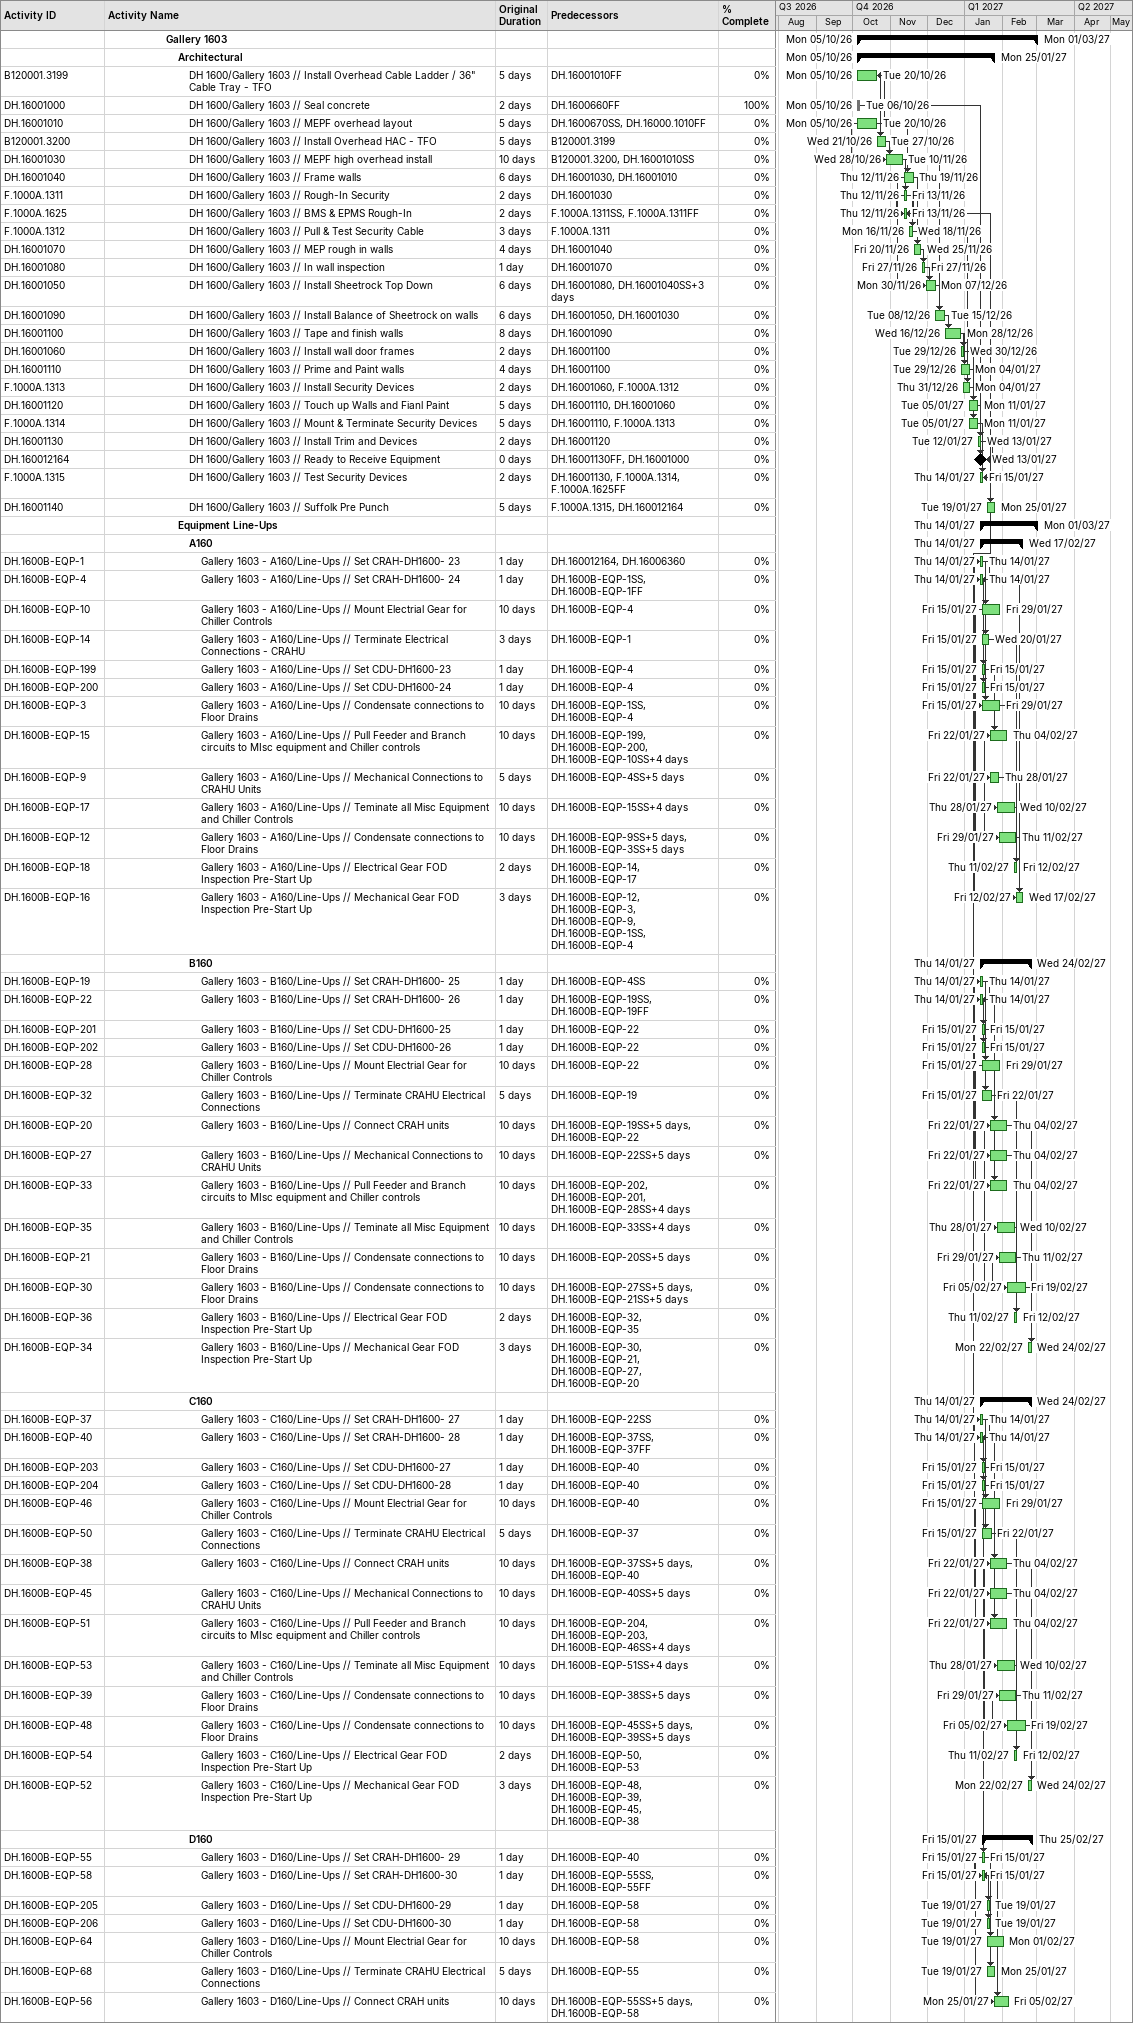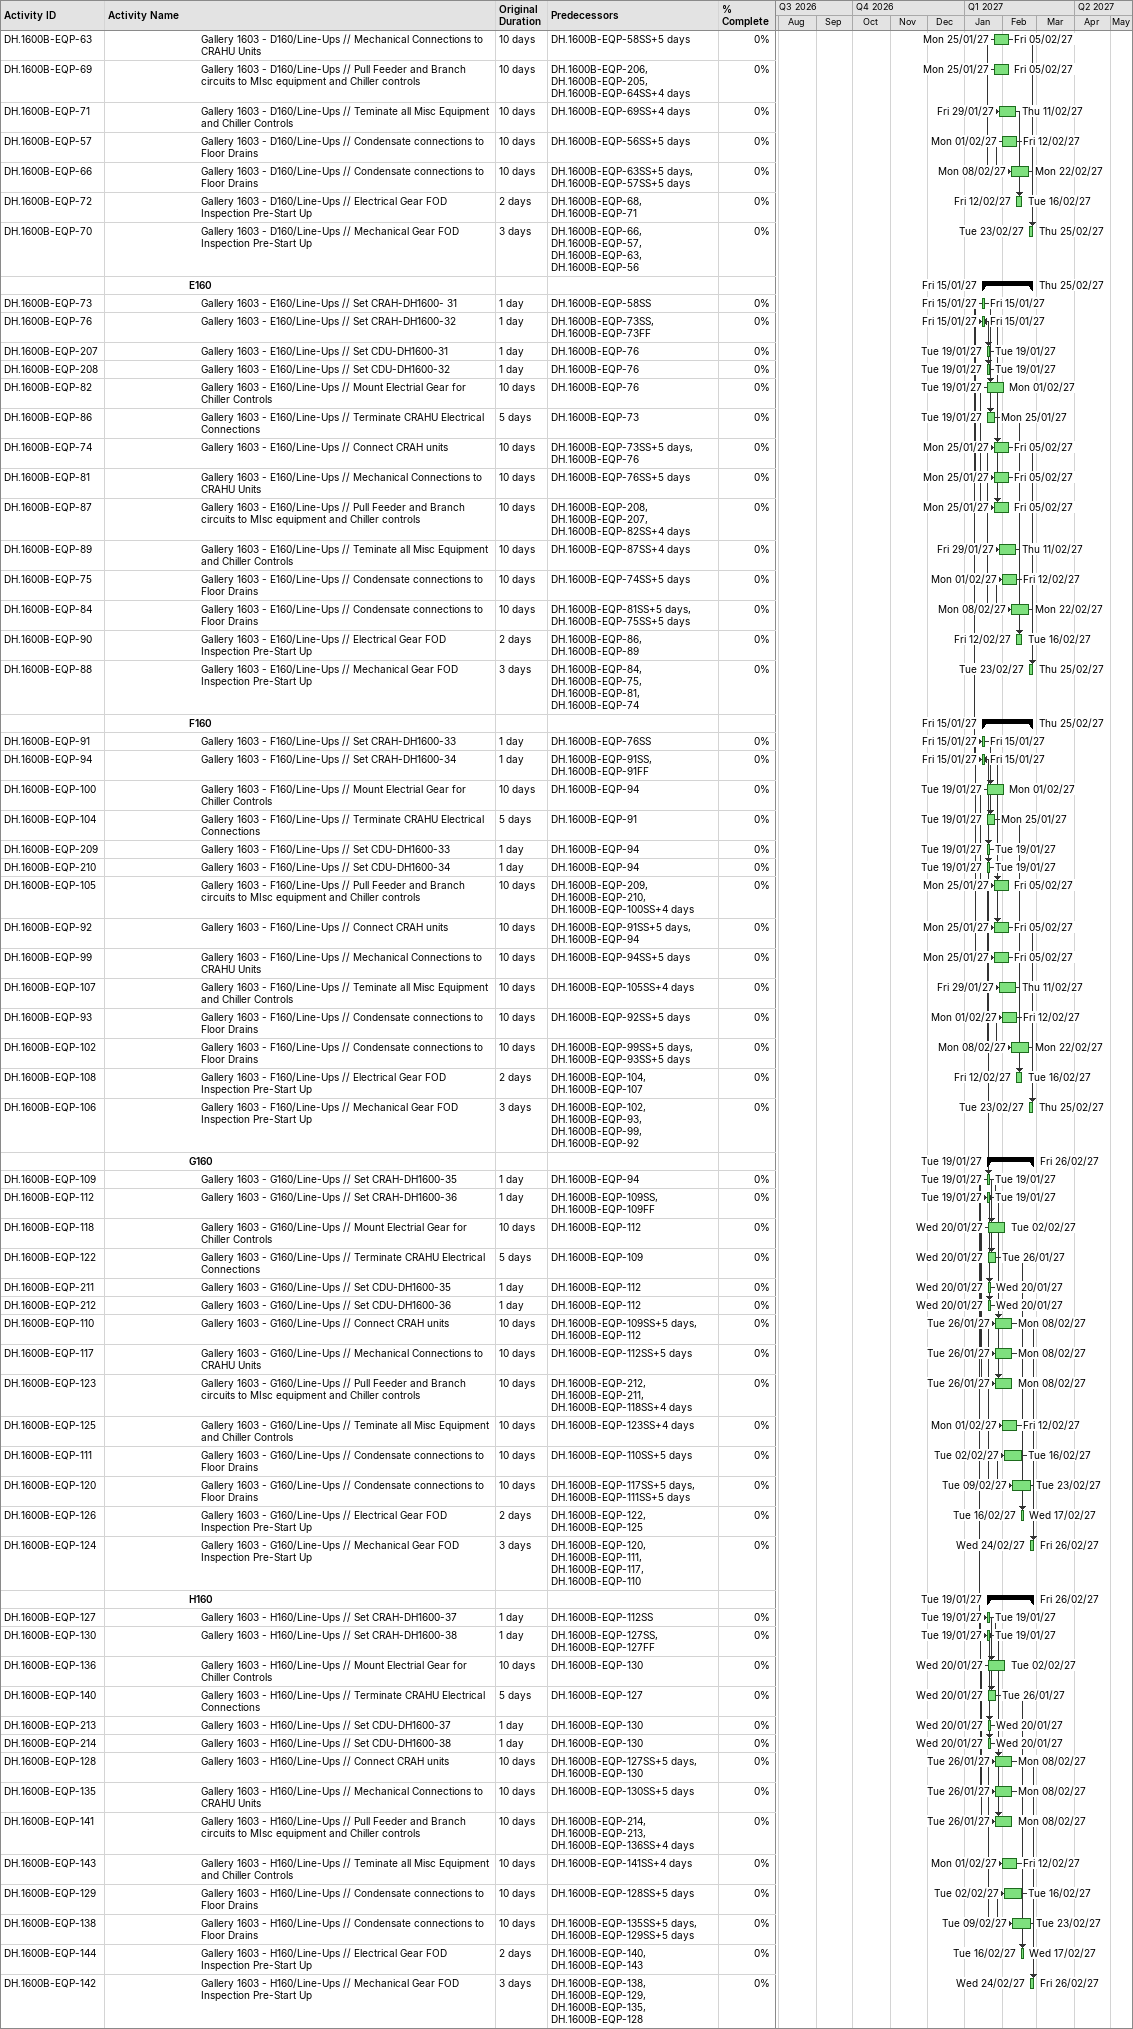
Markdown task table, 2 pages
| ID | Level | Task | Original duration | Start | Finish | Predecessors | % complete |
|---|---|---|---|---|---|---|---|
|  | 6 | **Gallery 1603** |  | 2026-10-05 | 2027-03-01 |  |  |
|  | 7 | **Architectural** |  | 2026-10-05 | 2027-01-25 |  |  |
| B120001.3199 | 8 | DH 1600/Gallery 1603 // Install Overhead Cable Ladder / 36" Cable Tray - TFO | 5d | 2026-10-05 | 2026-10-20 | DH.16001010FF | 0 |
| DH.16001000 | 8 | DH 1600/Gallery 1603 // Seal concrete | 2d | 2026-10-05 | 2026-10-06 | DH.1600660FF | 100 |
| DH.16001010 | 8 | DH 1600/Gallery 1603 // MEPF overhead layout | 5d | 2026-10-05 | 2026-10-20 | DH.1600670SS, DH.16000.1010FF | 0 |
| B120001.3200 | 8 | DH 1600/Gallery 1603 // Install Overhead HAC - TFO | 5d | 2026-10-21 | 2026-10-27 | B120001.3199 | 0 |
| DH.16001030 | 8 | DH 1600/Gallery 1603 // MEPF high overhead install | 10d | 2026-10-28 | 2026-11-10 | B120001.3200, DH.16001010SS | 0 |
| DH.16001040 | 8 | DH 1600/Gallery 1603 // Frame walls | 6d | 2026-11-12 | 2026-11-19 | DH.16001030, DH.16001010 | 0 |
| F.1000A.1311 | 8 | DH 1600/Gallery 1603 // Rough-In Security | 2d | 2026-11-12 | 2026-11-13 | DH.16001030 | 0 |
| F.1000A.1625 | 8 | DH 1600/Gallery 1603 // BMS & EPMS Rough-In | 2d | 2026-11-12 | 2026-11-13 | F.1000A.1311SS, F.1000A.1311FF | 0 |
| F.1000A.1312 | 8 | DH 1600/Gallery 1603 // Pull & Test Security Cable | 3d | 2026-11-16 | 2026-11-18 | F.1000A.1311 | 0 |
| DH.16001070 | 8 | DH 1600/Gallery 1603 // MEP rough in walls | 4d | 2026-11-20 | 2026-11-25 | DH.16001040 | 0 |
| DH.16001080 | 8 | DH 1600/Gallery 1603 // In wall inspection | 1d | 2026-11-27 | 2026-11-27 | DH.16001070 | 0 |
| DH.16001050 | 8 | DH 1600/Gallery 1603 // Install Sheetrock Top Down | 6d | 2026-11-30 | 2026-12-07 | DH.16001080, DH.16001040SS+3d | 0 |
| DH.16001090 | 8 | DH 1600/Gallery 1603 // Install Balance of Sheetrock on walls | 6d | 2026-12-08 | 2026-12-15 | DH.16001050, DH.16001030 | 0 |
| DH.16001100 | 8 | DH 1600/Gallery 1603 // Tape and finish walls | 8d | 2026-12-16 | 2026-12-28 | DH.16001090 | 0 |
| DH.16001060 | 8 | DH 1600/Gallery 1603 // Install wall door frames | 2d | 2026-12-29 | 2026-12-30 | DH.16001100 | 0 |
| DH.16001110 | 8 | DH 1600/Gallery 1603 // Prime and Paint walls | 4d | 2026-12-29 | 2027-01-04 | DH.16001100 | 0 |
| F.1000A.1313 | 8 | DH 1600/Gallery 1603 // Install Security Devices | 2d | 2026-12-31 | 2027-01-04 | DH.16001060, F.1000A.1312 | 0 |
| DH.16001120 | 8 | DH 1600/Gallery 1603 // Touch up Walls and Fianl Paint | 5d | 2027-01-05 | 2027-01-11 | DH.16001110, DH.16001060 | 0 |
| F.1000A.1314 | 8 | DH 1600/Gallery 1603 // Mount & Terminate Security Devices | 5d | 2027-01-05 | 2027-01-11 | DH.16001110, F.1000A.1313 | 0 |
| DH.16001130 | 8 | DH 1600/Gallery 1603 // Install Trim and Devices | 2d | 2027-01-12 | 2027-01-13 | DH.16001120 | 0 |
| DH.160012164 | 8 | DH 1600/Gallery 1603 // Ready to Receive Equipment | 0d | 2027-01-13 | 2027-01-13 | DH.16001130FF, DH.16001000 | 0 |
| F.1000A.1315 | 8 | DH 1600/Gallery 1603 // Test Security Devices | 2d | 2027-01-14 | 2027-01-15 | DH.16001130, F.1000A.1314, F.1000A.1625FF | 0 |
| DH.16001140 | 8 | DH 1600/Gallery 1603 // Suffolk Pre Punch | 5d | 2027-01-19 | 2027-01-25 | F.1000A.1315, DH.160012164 | 0 |
|  | 7 | **Equipment Line-Ups** |  | 2027-01-14 | 2027-03-01 |  |  |
|  | 8 | **A160** |  | 2027-01-14 | 2027-02-17 |  |  |
| DH.1600B-EQP-1 | 9 | Gallery 1603 - A160/Line-Ups // Set CRAH-DH1600- 23 | 1d | 2027-01-14 | 2027-01-14 | DH.160012164, DH.16006360 | 0 |
| DH.1600B-EQP-4 | 9 | Gallery 1603 - A160/Line-Ups // Set CRAH-DH1600- 24 | 1d | 2027-01-14 | 2027-01-14 | DH.1600B-EQP-1SS, DH.1600B-EQP-1FF | 0 |
| DH.1600B-EQP-10 | 9 | Gallery 1603 - A160/Line-Ups // Mount Electrial Gear for Chiller Controls | 10d | 2027-01-15 | 2027-01-29 | DH.1600B-EQP-4 | 0 |
| DH.1600B-EQP-14 | 9 | Gallery 1603 - A160/Line-Ups // Terminate Electrical Connections - CRAHU | 3d | 2027-01-15 | 2027-01-20 | DH.1600B-EQP-1 | 0 |
| DH.1600B-EQP-199 | 9 | Gallery 1603 - A160/Line-Ups // Set CDU-DH1600-23 | 1d | 2027-01-15 | 2027-01-15 | DH.1600B-EQP-4 | 0 |
| DH.1600B-EQP-200 | 9 | Gallery 1603 - A160/Line-Ups // Set CDU-DH1600-24 | 1d | 2027-01-15 | 2027-01-15 | DH.1600B-EQP-4 | 0 |
| DH.1600B-EQP-3 | 9 | Gallery 1603 - A160/Line-Ups // Condensate connections to Floor Drains | 10d | 2027-01-15 | 2027-01-29 | DH.1600B-EQP-1SS, DH.1600B-EQP-4 | 0 |
| DH.1600B-EQP-15 | 9 | Gallery 1603 - A160/Line-Ups // Pull Feeder and Branch circuits to MIsc equipment and Chiller controls | 10d | 2027-01-22 | 2027-02-04 | DH.1600B-EQP-199, DH.1600B-EQP-200, DH.1600B-EQP-10SS+4d | 0 |
| DH.1600B-EQP-9 | 9 | Gallery 1603 - A160/Line-Ups // Mechanical Connections to CRAHU Units | 5d | 2027-01-22 | 2027-01-28 | DH.1600B-EQP-4SS+5d | 0 |
| DH.1600B-EQP-17 | 9 | Gallery 1603 - A160/Line-Ups // Teminate all Misc Equipment and Chiller Controls | 10d | 2027-01-28 | 2027-02-10 | DH.1600B-EQP-15SS+4d | 0 |
| DH.1600B-EQP-12 | 9 | Gallery 1603 - A160/Line-Ups // Condensate connections to Floor Drains | 10d | 2027-01-29 | 2027-02-11 | DH.1600B-EQP-9SS+5d, DH.1600B-EQP-3SS+5d | 0 |
| DH.1600B-EQP-18 | 9 | Gallery 1603 - A160/Line-Ups // Electrical Gear FOD Inspection Pre-Start Up | 2d | 2027-02-11 | 2027-02-12 | DH.1600B-EQP-14, DH.1600B-EQP-17 | 0 |
| DH.1600B-EQP-16 | 9 | Gallery 1603 - A160/Line-Ups // Mechanical Gear FOD Inspection Pre-Start Up | 3d | 2027-02-12 | 2027-02-17 | DH.1600B-EQP-12, DH.1600B-EQP-3, DH.1600B-EQP-9, DH.1600B-EQP-1SS, DH.1600B-EQP-4 | 0 |
|  | 8 | **B160** |  | 2027-01-14 | 2027-02-24 |  |  |
| DH.1600B-EQP-19 | 9 | Gallery 1603 - B160/Line-Ups // Set CRAH-DH1600- 25 | 1d | 2027-01-14 | 2027-01-14 | DH.1600B-EQP-4SS | 0 |
| DH.1600B-EQP-22 | 9 | Gallery 1603 - B160/Line-Ups // Set CRAH-DH1600- 26 | 1d | 2027-01-14 | 2027-01-14 | DH.1600B-EQP-19SS, DH.1600B-EQP-19FF | 0 |
| DH.1600B-EQP-201 | 9 | Gallery 1603 - B160/Line-Ups // Set CDU-DH1600-25 | 1d | 2027-01-15 | 2027-01-15 | DH.1600B-EQP-22 | 0 |
| DH.1600B-EQP-202 | 9 | Gallery 1603 - B160/Line-Ups // Set CDU-DH1600-26 | 1d | 2027-01-15 | 2027-01-15 | DH.1600B-EQP-22 | 0 |
| DH.1600B-EQP-28 | 9 | Gallery 1603 - B160/Line-Ups // Mount Electrial Gear for Chiller Controls | 10d | 2027-01-15 | 2027-01-29 | DH.1600B-EQP-22 | 0 |
| DH.1600B-EQP-32 | 9 | Gallery 1603 - B160/Line-Ups // Terminate CRAHU Electrical Connections | 5d | 2027-01-15 | 2027-01-22 | DH.1600B-EQP-19 | 0 |
| DH.1600B-EQP-20 | 9 | Gallery 1603 - B160/Line-Ups // Connect CRAH units | 10d | 2027-01-22 | 2027-02-04 | DH.1600B-EQP-19SS+5d, DH.1600B-EQP-22 | 0 |
| DH.1600B-EQP-27 | 9 | Gallery 1603 - B160/Line-Ups // Mechanical Connections to CRAHU Units | 10d | 2027-01-22 | 2027-02-04 | DH.1600B-EQP-22SS+5d | 0 |
| DH.1600B-EQP-33 | 9 | Gallery 1603 - B160/Line-Ups // Pull Feeder and Branch circuits to MIsc equipment and Chiller controls | 10d | 2027-01-22 | 2027-02-04 | DH.1600B-EQP-202, DH.1600B-EQP-201, DH.1600B-EQP-28SS+4d | 0 |
| DH.1600B-EQP-35 | 9 | Gallery 1603 - B160/Line-Ups // Teminate all Misc Equipment and Chiller Controls | 10d | 2027-01-28 | 2027-02-10 | DH.1600B-EQP-33SS+4d | 0 |
| DH.1600B-EQP-21 | 9 | Gallery 1603 - B160/Line-Ups // Condensate connections to Floor Drains | 10d | 2027-01-29 | 2027-02-11 | DH.1600B-EQP-20SS+5d | 0 |
| DH.1600B-EQP-30 | 9 | Gallery 1603 - B160/Line-Ups // Condensate connections to Floor Drains | 10d | 2027-02-05 | 2027-02-19 | DH.1600B-EQP-27SS+5d, DH.1600B-EQP-21SS+5d | 0 |
| DH.1600B-EQP-36 | 9 | Gallery 1603 - B160/Line-Ups // Electrical Gear FOD Inspection Pre-Start Up | 2d | 2027-02-11 | 2027-02-12 | DH.1600B-EQP-32, DH.1600B-EQP-35 | 0 |
| DH.1600B-EQP-34 | 9 | Gallery 1603 - B160/Line-Ups // Mechanical Gear FOD Inspection Pre-Start Up | 3d | 2027-02-22 | 2027-02-24 | DH.1600B-EQP-30, DH.1600B-EQP-21, DH.1600B-EQP-27, DH.1600B-EQP-20 | 0 |
|  | 8 | **C160** |  | 2027-01-14 | 2027-02-24 |  |  |
| DH.1600B-EQP-37 | 9 | Gallery 1603 - C160/Line-Ups // Set CRAH-DH1600- 27 | 1d | 2027-01-14 | 2027-01-14 | DH.1600B-EQP-22SS | 0 |
| DH.1600B-EQP-40 | 9 | Gallery 1603 - C160/Line-Ups // Set CRAH-DH1600- 28 | 1d | 2027-01-14 | 2027-01-14 | DH.1600B-EQP-37SS, DH.1600B-EQP-37FF | 0 |
| DH.1600B-EQP-203 | 9 | Gallery 1603 - C160/Line-Ups // Set CDU-DH1600-27 | 1d | 2027-01-15 | 2027-01-15 | DH.1600B-EQP-40 | 0 |
| DH.1600B-EQP-204 | 9 | Gallery 1603 - C160/Line-Ups // Set CDU-DH1600-28 | 1d | 2027-01-15 | 2027-01-15 | DH.1600B-EQP-40 | 0 |
| DH.1600B-EQP-46 | 9 | Gallery 1603 - C160/Line-Ups // Mount Electrial Gear for Chiller Controls | 10d | 2027-01-15 | 2027-01-29 | DH.1600B-EQP-40 | 0 |
| DH.1600B-EQP-50 | 9 | Gallery 1603 - C160/Line-Ups // Terminate CRAHU Electrical Connections | 5d | 2027-01-15 | 2027-01-22 | DH.1600B-EQP-37 | 0 |
| DH.1600B-EQP-38 | 9 | Gallery 1603 - C160/Line-Ups // Connect CRAH units | 10d | 2027-01-22 | 2027-02-04 | DH.1600B-EQP-37SS+5d, DH.1600B-EQP-40 | 0 |
| DH.1600B-EQP-45 | 9 | Gallery 1603 - C160/Line-Ups // Mechanical Connections to CRAHU Units | 10d | 2027-01-22 | 2027-02-04 | DH.1600B-EQP-40SS+5d | 0 |
| DH.1600B-EQP-51 | 9 | Gallery 1603 - C160/Line-Ups // Pull Feeder and Branch circuits to MIsc equipment and Chiller controls | 10d | 2027-01-22 | 2027-02-04 | DH.1600B-EQP-204, DH.1600B-EQP-203, DH.1600B-EQP-46SS+4d | 0 |
| DH.1600B-EQP-53 | 9 | Gallery 1603 - C160/Line-Ups // Teminate all Misc Equipment and Chiller Controls | 10d | 2027-01-28 | 2027-02-10 | DH.1600B-EQP-51SS+4d | 0 |
| DH.1600B-EQP-39 | 9 | Gallery 1603 - C160/Line-Ups // Condensate connections to Floor Drains | 10d | 2027-01-29 | 2027-02-11 | DH.1600B-EQP-38SS+5d | 0 |
| DH.1600B-EQP-48 | 9 | Gallery 1603 - C160/Line-Ups // Condensate connections to Floor Drains | 10d | 2027-02-05 | 2027-02-19 | DH.1600B-EQP-45SS+5d, DH.1600B-EQP-39SS+5d | 0 |
| DH.1600B-EQP-54 | 9 | Gallery 1603 - C160/Line-Ups // Electrical Gear FOD Inspection Pre-Start Up | 2d | 2027-02-11 | 2027-02-12 | DH.1600B-EQP-50, DH.1600B-EQP-53 | 0 |
| DH.1600B-EQP-52 | 9 | Gallery 1603 - C160/Line-Ups // Mechanical Gear FOD Inspection Pre-Start Up | 3d | 2027-02-22 | 2027-02-24 | DH.1600B-EQP-48, DH.1600B-EQP-39, DH.1600B-EQP-45, DH.1600B-EQP-38 | 0 |
|  | 8 | **D160** |  | 2027-01-15 | 2027-02-25 |  |  |
| DH.1600B-EQP-55 | 9 | Gallery 1603 - D160/Line-Ups // Set CRAH-DH1600- 29 | 1d | 2027-01-15 | 2027-01-15 | DH.1600B-EQP-40 | 0 |
| DH.1600B-EQP-58 | 9 | Gallery 1603 - D160/Line-Ups // Set CRAH-DH1600-30 | 1d | 2027-01-15 | 2027-01-15 | DH.1600B-EQP-55SS, DH.1600B-EQP-55FF | 0 |
| DH.1600B-EQP-205 | 9 | Gallery 1603 - D160/Line-Ups // Set CDU-DH1600-29 | 1d | 2027-01-19 | 2027-01-19 | DH.1600B-EQP-58 | 0 |
| DH.1600B-EQP-206 | 9 | Gallery 1603 - D160/Line-Ups // Set CDU-DH1600-30 | 1d | 2027-01-19 | 2027-01-19 | DH.1600B-EQP-58 | 0 |
| DH.1600B-EQP-64 | 9 | Gallery 1603 - D160/Line-Ups // Mount Electrial Gear for Chiller Controls | 10d | 2027-01-19 | 2027-02-01 | DH.1600B-EQP-58 | 0 |
| DH.1600B-EQP-68 | 9 | Gallery 1603 - D160/Line-Ups // Terminate CRAHU Electrical Connections | 5d | 2027-01-19 | 2027-01-25 | DH.1600B-EQP-55 | 0 |
| DH.1600B-EQP-56 | 9 | Gallery 1603 - D160/Line-Ups // Connect CRAH units | 10d | 2027-01-25 | 2027-02-05 | DH.1600B-EQP-55SS+5d, DH.1600B-EQP-58 | 0 |
| DH.1600B-EQP-63 | 9 | Gallery 1603 - D160/Line-Ups // Mechanical Connections to CRAHU Units | 10d | 2027-01-25 | 2027-02-05 | DH.1600B-EQP-58SS+5d | 0 |
| DH.1600B-EQP-69 | 9 | Gallery 1603 - D160/Line-Ups // Pull Feeder and Branch circuits to MIsc equipment and Chiller controls | 10d | 2027-01-25 | 2027-02-05 | DH.1600B-EQP-206, DH.1600B-EQP-205, DH.1600B-EQP-64SS+4d | 0 |
| DH.1600B-EQP-71 | 9 | Gallery 1603 - D160/Line-Ups // Teminate all Misc Equipment and Chiller Controls | 10d | 2027-01-29 | 2027-02-11 | DH.1600B-EQP-69SS+4d | 0 |
| DH.1600B-EQP-57 | 9 | Gallery 1603 - D160/Line-Ups // Condensate connections to Floor Drains | 10d | 2027-02-01 | 2027-02-12 | DH.1600B-EQP-56SS+5d | 0 |
| DH.1600B-EQP-66 | 9 | Gallery 1603 - D160/Line-Ups // Condensate connections to Floor Drains | 10d | 2027-02-08 | 2027-02-22 | DH.1600B-EQP-63SS+5d, DH.1600B-EQP-57SS+5d | 0 |
| DH.1600B-EQP-72 | 9 | Gallery 1603 - D160/Line-Ups // Electrical Gear FOD Inspection Pre-Start Up | 2d | 2027-02-12 | 2027-02-16 | DH.1600B-EQP-68, DH.1600B-EQP-71 | 0 |
| DH.1600B-EQP-70 | 9 | Gallery 1603 - D160/Line-Ups // Mechanical Gear FOD Inspection Pre-Start Up | 3d | 2027-02-23 | 2027-02-25 | DH.1600B-EQP-66, DH.1600B-EQP-57, DH.1600B-EQP-63, DH.1600B-EQP-56 | 0 |
|  | 8 | **E160** |  | 2027-01-15 | 2027-02-25 |  |  |
| DH.1600B-EQP-73 | 9 | Gallery 1603 - E160/Line-Ups // Set CRAH-DH1600- 31 | 1d | 2027-01-15 | 2027-01-15 | DH.1600B-EQP-58SS | 0 |
| DH.1600B-EQP-76 | 9 | Gallery 1603 - E160/Line-Ups // Set CRAH-DH1600-32 | 1d | 2027-01-15 | 2027-01-15 | DH.1600B-EQP-73SS, DH.1600B-EQP-73FF | 0 |
| DH.1600B-EQP-207 | 9 | Gallery 1603 - E160/Line-Ups // Set CDU-DH1600-31 | 1d | 2027-01-19 | 2027-01-19 | DH.1600B-EQP-76 | 0 |
| DH.1600B-EQP-208 | 9 | Gallery 1603 - E160/Line-Ups // Set CDU-DH1600-32 | 1d | 2027-01-19 | 2027-01-19 | DH.1600B-EQP-76 | 0 |
| DH.1600B-EQP-82 | 9 | Gallery 1603 - E160/Line-Ups // Mount Electrial Gear for Chiller Controls | 10d | 2027-01-19 | 2027-02-01 | DH.1600B-EQP-76 | 0 |
| DH.1600B-EQP-86 | 9 | Gallery 1603 - E160/Line-Ups // Terminate CRAHU Electrical Connections | 5d | 2027-01-19 | 2027-01-25 | DH.1600B-EQP-73 | 0 |
| DH.1600B-EQP-74 | 9 | Gallery 1603 - E160/Line-Ups // Connect CRAH units | 10d | 2027-01-25 | 2027-02-05 | DH.1600B-EQP-73SS+5d, DH.1600B-EQP-76 | 0 |
| DH.1600B-EQP-81 | 9 | Gallery 1603 - E160/Line-Ups // Mechanical Connections to CRAHU Units | 10d | 2027-01-25 | 2027-02-05 | DH.1600B-EQP-76SS+5d | 0 |
| DH.1600B-EQP-87 | 9 | Gallery 1603 - E160/Line-Ups // Pull Feeder and Branch circuits to MIsc equipment and Chiller controls | 10d | 2027-01-25 | 2027-02-05 | DH.1600B-EQP-208, DH.1600B-EQP-207, DH.1600B-EQP-82SS+4d | 0 |
| DH.1600B-EQP-89 | 9 | Gallery 1603 - E160/Line-Ups // Teminate all Misc Equipment and Chiller Controls | 10d | 2027-01-29 | 2027-02-11 | DH.1600B-EQP-87SS+4d | 0 |
| DH.1600B-EQP-75 | 9 | Gallery 1603 - E160/Line-Ups // Condensate connections to Floor Drains | 10d | 2027-02-01 | 2027-02-12 | DH.1600B-EQP-74SS+5d | 0 |
| DH.1600B-EQP-84 | 9 | Gallery 1603 - E160/Line-Ups // Condensate connections to Floor Drains | 10d | 2027-02-08 | 2027-02-22 | DH.1600B-EQP-81SS+5d, DH.1600B-EQP-75SS+5d | 0 |
| DH.1600B-EQP-90 | 9 | Gallery 1603 - E160/Line-Ups // Electrical Gear FOD Inspection Pre-Start Up | 2d | 2027-02-12 | 2027-02-16 | DH.1600B-EQP-86, DH.1600B-EQP-89 | 0 |
| DH.1600B-EQP-88 | 9 | Gallery 1603 - E160/Line-Ups // Mechanical Gear FOD Inspection Pre-Start Up | 3d | 2027-02-23 | 2027-02-25 | DH.1600B-EQP-84, DH.1600B-EQP-75, DH.1600B-EQP-81, DH.1600B-EQP-74 | 0 |
|  | 8 | **F160** |  | 2027-01-15 | 2027-02-25 |  |  |
| DH.1600B-EQP-91 | 9 | Gallery 1603 - F160/Line-Ups // Set CRAH-DH1600-33 | 1d | 2027-01-15 | 2027-01-15 | DH.1600B-EQP-76SS | 0 |
| DH.1600B-EQP-94 | 9 | Gallery 1603 - F160/Line-Ups // Set CRAH-DH1600-34 | 1d | 2027-01-15 | 2027-01-15 | DH.1600B-EQP-91SS, DH.1600B-EQP-91FF | 0 |
| DH.1600B-EQP-100 | 9 | Gallery 1603 - F160/Line-Ups // Mount Electrial Gear for Chiller Controls | 10d | 2027-01-19 | 2027-02-01 | DH.1600B-EQP-94 | 0 |
| DH.1600B-EQP-104 | 9 | Gallery 1603 - F160/Line-Ups // Terminate CRAHU Electrical Connections | 5d | 2027-01-19 | 2027-01-25 | DH.1600B-EQP-91 | 0 |
| DH.1600B-EQP-209 | 9 | Gallery 1603 - F160/Line-Ups // Set CDU-DH1600-33 | 1d | 2027-01-19 | 2027-01-19 | DH.1600B-EQP-94 | 0 |
| DH.1600B-EQP-210 | 9 | Gallery 1603 - F160/Line-Ups // Set CDU-DH1600-34 | 1d | 2027-01-19 | 2027-01-19 | DH.1600B-EQP-94 | 0 |
| DH.1600B-EQP-105 | 9 | Gallery 1603 - F160/Line-Ups // Pull Feeder and Branch circuits to MIsc equipment and Chiller controls | 10d | 2027-01-25 | 2027-02-05 | DH.1600B-EQP-209, DH.1600B-EQP-210, DH.1600B-EQP-100SS+4d | 0 |
| DH.1600B-EQP-92 | 9 | Gallery 1603 - F160/Line-Ups // Connect CRAH units | 10d | 2027-01-25 | 2027-02-05 | DH.1600B-EQP-91SS+5d, DH.1600B-EQP-94 | 0 |
| DH.1600B-EQP-99 | 9 | Gallery 1603 - F160/Line-Ups // Mechanical Connections to CRAHU Units | 10d | 2027-01-25 | 2027-02-05 | DH.1600B-EQP-94SS+5d | 0 |
| DH.1600B-EQP-107 | 9 | Gallery 1603 - F160/Line-Ups // Teminate all Misc Equipment and Chiller Controls | 10d | 2027-01-29 | 2027-02-11 | DH.1600B-EQP-105SS+4d | 0 |
| DH.1600B-EQP-93 | 9 | Gallery 1603 - F160/Line-Ups // Condensate connections to Floor Drains | 10d | 2027-02-01 | 2027-02-12 | DH.1600B-EQP-92SS+5d | 0 |
| DH.1600B-EQP-102 | 9 | Gallery 1603 - F160/Line-Ups // Condensate connections to Floor Drains | 10d | 2027-02-08 | 2027-02-22 | DH.1600B-EQP-99SS+5d, DH.1600B-EQP-93SS+5d | 0 |
| DH.1600B-EQP-108 | 9 | Gallery 1603 - F160/Line-Ups // Electrical Gear FOD Inspection Pre-Start Up | 2d | 2027-02-12 | 2027-02-16 | DH.1600B-EQP-104, DH.1600B-EQP-107 | 0 |
| DH.1600B-EQP-106 | 9 | Gallery 1603 - F160/Line-Ups // Mechanical Gear FOD Inspection Pre-Start Up | 3d | 2027-02-23 | 2027-02-25 | DH.1600B-EQP-102, DH.1600B-EQP-93, DH.1600B-EQP-99, DH.1600B-EQP-92 | 0 |
|  | 8 | **G160** |  | 2027-01-19 | 2027-02-26 |  |  |
| DH.1600B-EQP-109 | 9 | Gallery 1603 - G160/Line-Ups // Set CRAH-DH1600-35 | 1d | 2027-01-19 | 2027-01-19 | DH.1600B-EQP-94 | 0 |
| DH.1600B-EQP-112 | 9 | Gallery 1603 - G160/Line-Ups // Set CRAH-DH1600-36 | 1d | 2027-01-19 | 2027-01-19 | DH.1600B-EQP-109SS, DH.1600B-EQP-109FF | 0 |
| DH.1600B-EQP-118 | 9 | Gallery 1603 - G160/Line-Ups // Mount Electrial Gear for Chiller Controls | 10d | 2027-01-20 | 2027-02-02 | DH.1600B-EQP-112 | 0 |
| DH.1600B-EQP-122 | 9 | Gallery 1603 - G160/Line-Ups // Terminate CRAHU Electrical Connections | 5d | 2027-01-20 | 2027-01-26 | DH.1600B-EQP-109 | 0 |
| DH.1600B-EQP-211 | 9 | Gallery 1603 - G160/Line-Ups // Set CDU-DH1600-35 | 1d | 2027-01-20 | 2027-01-20 | DH.1600B-EQP-112 | 0 |
| DH.1600B-EQP-212 | 9 | Gallery 1603 - G160/Line-Ups // Set CDU-DH1600-36 | 1d | 2027-01-20 | 2027-01-20 | DH.1600B-EQP-112 | 0 |
| DH.1600B-EQP-110 | 9 | Gallery 1603 - G160/Line-Ups // Connect CRAH units | 10d | 2027-01-26 | 2027-02-08 | DH.1600B-EQP-109SS+5d, DH.1600B-EQP-112 | 0 |
| DH.1600B-EQP-117 | 9 | Gallery 1603 - G160/Line-Ups // Mechanical Connections to CRAHU Units | 10d | 2027-01-26 | 2027-02-08 | DH.1600B-EQP-112SS+5d | 0 |
| DH.1600B-EQP-123 | 9 | Gallery 1603 - G160/Line-Ups // Pull Feeder and Branch circuits to MIsc equipment and Chiller controls | 10d | 2027-01-26 | 2027-02-08 | DH.1600B-EQP-212, DH.1600B-EQP-211, DH.1600B-EQP-118SS+4d | 0 |
| DH.1600B-EQP-125 | 9 | Gallery 1603 - G160/Line-Ups // Teminate all Misc Equipment and Chiller Controls | 10d | 2027-02-01 | 2027-02-12 | DH.1600B-EQP-123SS+4d | 0 |
| DH.1600B-EQP-111 | 9 | Gallery 1603 - G160/Line-Ups // Condensate connections to Floor Drains | 10d | 2027-02-02 | 2027-02-16 | DH.1600B-EQP-110SS+5d | 0 |
| DH.1600B-EQP-120 | 9 | Gallery 1603 - G160/Line-Ups // Condensate connections to Floor Drains | 10d | 2027-02-09 | 2027-02-23 | DH.1600B-EQP-117SS+5d, DH.1600B-EQP-111SS+5d | 0 |
| DH.1600B-EQP-126 | 9 | Gallery 1603 - G160/Line-Ups // Electrical Gear FOD Inspection Pre-Start Up | 2d | 2027-02-16 | 2027-02-17 | DH.1600B-EQP-122, DH.1600B-EQP-125 | 0 |
| DH.1600B-EQP-124 | 9 | Gallery 1603 - G160/Line-Ups // Mechanical Gear FOD Inspection Pre-Start Up | 3d | 2027-02-24 | 2027-02-26 | DH.1600B-EQP-120, DH.1600B-EQP-111, DH.1600B-EQP-117, DH.1600B-EQP-110 | 0 |
|  | 8 | **H160** |  | 2027-01-19 | 2027-02-26 |  |  |
| DH.1600B-EQP-127 | 9 | Gallery 1603 - H160/Line-Ups // Set CRAH-DH1600-37 | 1d | 2027-01-19 | 2027-01-19 | DH.1600B-EQP-112SS | 0 |
| DH.1600B-EQP-130 | 9 | Gallery 1603 - H160/Line-Ups // Set CRAH-DH1600-38 | 1d | 2027-01-19 | 2027-01-19 | DH.1600B-EQP-127SS, DH.1600B-EQP-127FF | 0 |
| DH.1600B-EQP-136 | 9 | Gallery 1603 - H160/Line-Ups // Mount Electrial Gear for Chiller Controls | 10d | 2027-01-20 | 2027-02-02 | DH.1600B-EQP-130 | 0 |
| DH.1600B-EQP-140 | 9 | Gallery 1603 - H160/Line-Ups // Terminate CRAHU Electrical Connections | 5d | 2027-01-20 | 2027-01-26 | DH.1600B-EQP-127 | 0 |
| DH.1600B-EQP-213 | 9 | Gallery 1603 - H160/Line-Ups // Set CDU-DH1600-37 | 1d | 2027-01-20 | 2027-01-20 | DH.1600B-EQP-130 | 0 |
| DH.1600B-EQP-214 | 9 | Gallery 1603 - H160/Line-Ups // Set CDU-DH1600-38 | 1d | 2027-01-20 | 2027-01-20 | DH.1600B-EQP-130 | 0 |
| DH.1600B-EQP-128 | 9 | Gallery 1603 - H160/Line-Ups // Connect CRAH units | 10d | 2027-01-26 | 2027-02-08 | DH.1600B-EQP-127SS+5d, DH.1600B-EQP-130 | 0 |
| DH.1600B-EQP-135 | 9 | Gallery 1603 - H160/Line-Ups // Mechanical Connections to CRAHU Units | 10d | 2027-01-26 | 2027-02-08 | DH.1600B-EQP-130SS+5d | 0 |
| DH.1600B-EQP-141 | 9 | Gallery 1603 - H160/Line-Ups // Pull Feeder and Branch circuits to MIsc equipment and Chiller controls | 10d | 2027-01-26 | 2027-02-08 | DH.1600B-EQP-214, DH.1600B-EQP-213, DH.1600B-EQP-136SS+4d | 0 |
| DH.1600B-EQP-143 | 9 | Gallery 1603 - H160/Line-Ups // Teminate all Misc Equipment and Chiller Controls | 10d | 2027-02-01 | 2027-02-12 | DH.1600B-EQP-141SS+4d | 0 |
| DH.1600B-EQP-129 | 9 | Gallery 1603 - H160/Line-Ups // Condensate connections to Floor Drains | 10d | 2027-02-02 | 2027-02-16 | DH.1600B-EQP-128SS+5d | 0 |
| DH.1600B-EQP-138 | 9 | Gallery 1603 - H160/Line-Ups // Condensate connections to Floor Drains | 10d | 2027-02-09 | 2027-02-23 | DH.1600B-EQP-135SS+5d, DH.1600B-EQP-129SS+5d | 0 |
| DH.1600B-EQP-144 | 9 | Gallery 1603 - H160/Line-Ups // Electrical Gear FOD Inspection Pre-Start Up | 2d | 2027-02-16 | 2027-02-17 | DH.1600B-EQP-140, DH.1600B-EQP-143 | 0 |
| DH.1600B-EQP-142 | 9 | Gallery 1603 - H160/Line-Ups // Mechanical Gear FOD Inspection Pre-Start Up | 3d | 2027-02-24 | 2027-02-26 | DH.1600B-EQP-138, DH.1600B-EQP-129, DH.1600B-EQP-135, DH.1600B-EQP-128 | 0 |
